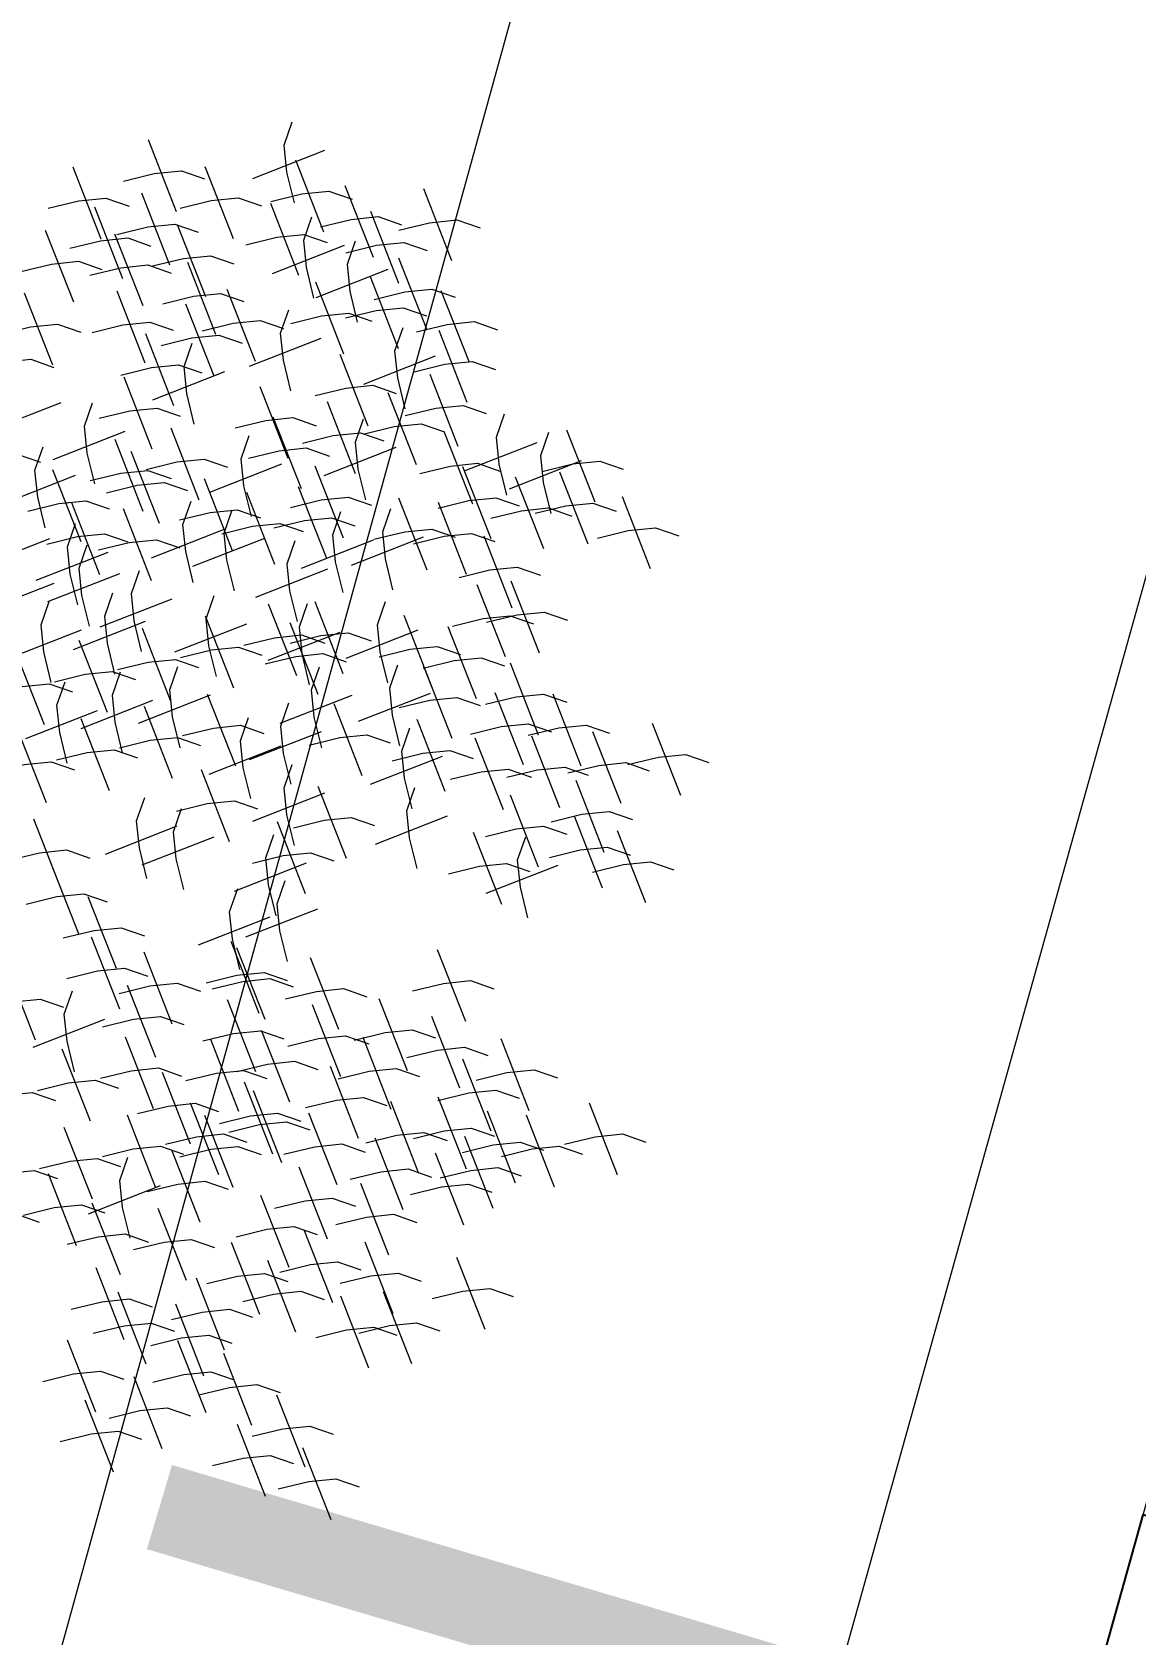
# Model space of a CAD drawing. Header units: millimetres. Extents: x 474016 to 477875, y 2288607 to 2292200.
# Drawn here: x 474412.05 to 474418.69, y 2289325.62 to 2289335.26 of the extents above; entities that cross this region are included whole.
import ezdxf
from ezdxf.enums import TextEntityAlignment as Align

# ---------------------------------------------------------------- set-up
doc = ezdxf.new("R2010")
doc.units = ezdxf.units.MM
doc.header["$LTSCALE"] = 50
for name, color, linetype, lineweight in [('BANQUETA', 251, 'Continuous', 5), ('EXT', 3, 'Continuous', 5), ('JARDINES', 98, 'Continuous', 13), ('vialidad', 5, 'Continuous', 13)]:
    doc.layers.add(name, color=color, linetype=linetype, lineweight=lineweight)
doc.layers.add('CVL_LOTIF', color=1, linetype='Continuous')
doc.styles.get("Standard").update_dxf_attribs({"font": 'arial.ttf'})

# ---------------------------------------------------------------- blocks, each defined once
blk = doc.blocks.new('Plarbol-031')
for points in [[(0.1874, 2.608325), (0.40975, 2.455225)], [(0.197575, 2.439975), (0.2719, 2.521925), (0.34495, 2.5829), (0.428175, 2.60515)], [(-0.326475, 2.304025), (-0.173425, 2.526375)], [(-0.158175, 2.3142), (-0.240125, 2.388525), (-0.301075, 2.461575), (-0.3233, 2.5448)], [(-0.239475, 2.44125), (-0.01715, 2.28815)], [(-0.229325, 2.2729), (-0.155, 2.35485), (-0.08195, 2.415825), (0.001275, 2.438075)], [(-0.046375, 2.464125), (0.175975, 2.311025)], [(-0.0362, 2.295775), (0.038125, 2.377725), (0.111175, 2.4387), (0.1944, 2.46095)], [(0.07815, 2.43935), (0.300475, 2.28625)], [(0.0883, 2.271), (0.162625, 2.35295), (0.235675, 2.413925), (0.3189, 2.436175)], [(0.250925, 2.3593), (0.473275, 2.2062)], [(0.2611, 2.19095), (0.335425, 2.2729), (0.408475, 2.3339), (0.4917, 2.356125)], [(0.0845, 2.07725), (0.00255, 2.151575), (-0.058425, 2.224625), (-0.080675, 2.30785)], [(0.089575, 2.082975), (0.242675, 2.3053)], [(0.257925, 2.093125), (0.175975, 2.16745), (0.115, 2.2405), (0.09275, 2.323725)], [(0.43705, 2.347875), (0.6594, 2.194775)], [(0.447225, 2.179525), (0.52155, 2.261475), (0.5946, 2.32245), (0.677825, 2.3447)], [(-0.488475, 2.244325), (-0.266125, 2.091225)], [(-0.4783, 2.075975), (-0.403975, 2.157925), (-0.330925, 2.2189), (-0.247725, 2.24115)], [(-0.226775, 2.26655), (-0.00445, 2.11345)], [(-0.2166, 2.0982), (-0.142275, 2.18015), (-0.069225, 2.24115), (0.013975, 2.263375)], [(-0.08385, 2.067075), (0.06925, 2.289425)], [(0.20455, 2.2494), (0.4269, 2.0963)], [(0.214725, 2.08105), (0.28905, 2.163), (0.3621, 2.224), (0.445325, 2.246225)], [(-0.705725, 2.211275), (-0.4834, 2.0582)], [(-0.695575, 2.04295), (-0.62125, 2.1249), (-0.548175, 2.185875), (-0.464975, 2.2081)], [(0.50885, 2.228425), (0.731175, 2.07535)], [(0.519, 2.0601), (0.593325, 2.14205), (0.666375, 2.203025), (0.7496, 2.22525)], [(1.074225, 2.189675), (1.29655, 2.0366)], [(1.084375, 2.02135), (1.1587, 2.1033), (1.23175, 2.164275), (1.314975, 2.1865)], [(0.39705, 1.925425), (0.550125, 2.14775)], [(0.565375, 1.935575), (0.483425, 2.0099), (0.42245, 2.082975), (0.400225, 2.166175)], [(1.024025, 1.907625), (1.177125, 2.129975)], [(1.192375, 1.9178), (1.110425, 1.992125), (1.04945, 2.065175), (1.0272, 2.1484)], [(0.057175, 2.1268), (0.279525, 1.9737)], [(0.06735, 1.95845), (0.141675, 2.0404), (0.214725, 2.101375), (0.29795, 2.123625)], [(0.56855, 2.0836), (0.7909, 1.9305)], [(0.578725, 1.91525), (0.65305, 1.9972), (0.7261, 2.0582), (0.809325, 2.080425)], [(0.860125, 1.873975), (1.013225, 2.0963)], [(1.028475, 1.884125), (0.946525, 1.95845), (0.88555, 2.0315), (0.863325, 2.114725)], [(1.36515, 2.105825), (1.5875, 1.95275)], [(1.375325, 1.9375), (1.44965, 2.01945), (1.5227, 2.080425), (1.605925, 2.10265)], [(-0.6206, 2.044225), (-0.398275, 1.891125)], [(-0.61045, 1.875875), (-0.536125, 1.957825), (-0.463075, 2.0188), (-0.37985, 2.04105)], [(-0.45545, 2.022625), (-0.233125, 1.869525)], [(-0.445275, 1.854275), (-0.37095, 1.936225), (-0.2979, 1.9972), (-0.2147, 2.01945)], [(1.135825, 2.055025), (1.358175, 1.901925)], [(1.146, 1.886675), (1.220325, 1.968625), (1.293375, 2.0296), (1.3766, 2.051825)], [(-0.8709, 1.985125), (-0.64855, 1.83205)], [(-0.860725, 1.8168), (-0.7864, 1.89875), (-0.71335, 1.959725), (-0.630125, 1.98195)], [(0.031125, 1.753275), (0.184225, 1.9756)], [(0.199475, 1.763425), (0.117525, 1.83775), (0.05655, 1.9108), (0.0343, 1.994025)], [(0.268725, 1.96545), (0.49105, 1.81235)], [(0.278875, 1.7971), (0.3532, 1.87905), (0.42625, 1.940025), (0.509475, 1.962275)], [(-0.729875, 1.912075), (-0.507525, 1.758975)], [(-0.7197, 1.74375), (-0.645375, 1.8257), (-0.572325, 1.886675), (-0.4891, 1.9089)], [(-0.3519, 1.93305), (-0.129575, 1.77995)], [(-0.341725, 1.7647), (-0.2674, 1.84665), (-0.194375, 1.907625), (-0.11115, 1.929875)], [(-0.18485, 1.9324), (0.0375, 1.779325)], [(-0.174675, 1.764075), (-0.10035, 1.846025), (-0.0273, 1.907), (0.0559, 1.929225)], [(0.483425, 1.9483), (0.705775, 1.7952)], [(0.4936, 1.77995), (0.567925, 1.8619), (0.640975, 1.922875), (0.7242, 1.945125)], [(0.7242, 1.944475), (0.946525, 1.791375)], [(0.73435, 1.77615), (0.808675, 1.858075), (0.881725, 1.919075), (0.96495, 1.9413)], [(1.01705, 1.954), (1.239375, 1.800925)], [(1.0272, 1.785675), (1.101525, 1.867625), (1.174575, 1.9286), (1.2578, 1.950825)], [(-0.6187, 1.873325), (-0.39635, 1.720225)], [(-0.608525, 1.705), (-0.5342, 1.78695), (-0.46115, 1.847925), (-0.37795, 1.87015)], [(0.8449, 1.880325), (1.067225, 1.727225)], [(0.85505, 1.711975), (0.929375, 1.793925), (1.002425, 1.8549), (1.08565, 1.87715)], [(-0.275675, 1.809175), (-0.05335, 1.656075)], [(-0.2655, 1.640825), (-0.1912, 1.722775), (-0.11815, 1.78375), (-0.034925, 1.806)], [(0.32525, 1.80345), (0.5476, 1.65035)], [(0.335425, 1.635125), (0.40975, 1.71705), (0.4828, 1.77805), (0.566025, 1.800275)], [(0.4612, 1.58365), (0.6143, 1.806)], [(0.62955, 1.593825), (0.5476, 1.66815), (0.4866, 1.7412), (0.464375, 1.824425)], [(-0.826425, 1.7482), (-0.6041, 1.5951)], [(-0.81625, 1.57985), (-0.74195, 1.6618), (-0.668875, 1.722775), (-0.585675, 1.745)], [(-0.50055, 1.711975), (-0.2782, 1.558875)], [(-0.490375, 1.543625), (-0.41605, 1.625575), (-0.343, 1.686575), (-0.259775, 1.7088)], [(-0.18295, 1.4674), (-0.02985, 1.68975)], [(-0.0146, 1.477575), (-0.09655, 1.5519), (-0.157525, 1.62495), (-0.179775, 1.708175)], [(0.100375, 1.71515), (0.322725, 1.56205)], [(0.11055, 1.546825), (0.184875, 1.62875), (0.257925, 1.68975), (0.34115, 1.711975)], [(0.843625, 1.729125), (1.06595, 1.576025)], [(0.853775, 1.5608), (0.9281, 1.642725), (1.001175, 1.703725), (1.084375, 1.72595)], [(1.041825, 1.720875), (1.26415, 1.567775)], [(1.051975, 1.552525), (1.1263, 1.634475), (1.19935, 1.69545), (1.282575, 1.7177)], [(-0.3341, 1.64465), (-0.1118, 1.49155)], [(-0.32395, 1.4763), (-0.249625, 1.55825), (-0.1766, 1.619225), (-0.093375, 1.641475)], [(0.1982, 1.653525), (0.42055, 1.50045)], [(0.208375, 1.4852), (0.2827, 1.56715), (0.35575, 1.628125), (0.438975, 1.65035)], [(0.720375, 1.664325), (0.942725, 1.51125)], [(0.73055, 1.496), (0.804875, 1.57795), (0.877925, 1.638925), (0.96115, 1.66115)], [(1.20825, 1.644), (1.4306, 1.4909)], [(1.218425, 1.475675), (1.29275, 1.557625), (1.3658, 1.6186), (1.449025, 1.640825)], [(0.4161, 1.593175), (0.638425, 1.4401)], [(0.42625, 1.42485), (0.500575, 1.5068), (0.57365, 1.567775), (0.65685, 1.59)], [(0.715925, 1.3772), (0.869025, 1.59955)], [(0.884275, 1.387375), (0.802325, 1.4617), (0.74135, 1.53475), (0.7191, 1.61795)], [(-0.764175, 1.525225), (-0.541825, 1.372125)], [(-0.754, 1.356875), (-0.679675, 1.438825), (-0.606625, 1.4998), (-0.5234, 1.52205)], [(0.163275, 1.311775), (0.316375, 1.5341)], [(0.3316, 1.321925), (0.24965, 1.39625), (0.188675, 1.469325), (0.16645, 1.552525)], [(1.117425, 1.5665), (1.33975, 1.4134)], [(1.127575, 1.398175), (1.2019, 1.4801), (1.27495, 1.5411), (1.358175, 1.563325)], [(-0.311875, 1.476925), (-0.08955, 1.32385)], [(-0.3017, 1.3086), (-0.2274, 1.39055), (-0.15435, 1.451525), (-0.07115, 1.47375)], [(0.40785, 1.501075), (0.630175, 1.347975)], [(0.418, 1.332725), (0.492325, 1.414675), (0.565375, 1.475675), (0.6486, 1.4979)], [(0.57745, 1.271125), (0.73055, 1.49345)], [(0.7458, 1.281275), (0.66385, 1.3556), (0.60285, 1.42865), (0.580625, 1.511875)], [(1.896225, 1.5087), (2.118575, 1.3556)], [(1.9064, 1.34035), (1.980725, 1.4223), (2.053775, 1.4833), (2.137, 1.505525)], [(-0.075575, 1.421025), (0.14675, 1.26795)], [(-0.065425, 1.2527), (0.0089, 1.33465), (0.08195, 1.395625), (0.165175, 1.41785)], [(1.366425, 1.40515), (1.588775, 1.25205)], [(1.3766, 1.2368), (1.450925, 1.31875), (1.523975, 1.37975), (1.6072, 1.401975)], [(-0.7629, 1.2025), (-0.688575, 1.28445), (-0.615525, 1.34545), (-0.5323, 1.367675)], [(0.26935, 1.382925), (0.4917, 1.229825)], [(0.279525, 1.214575), (0.35385, 1.296525), (0.4269, 1.3575), (0.510125, 1.37975)], [(1.1155, 1.388), (1.33785, 1.2349)], [(1.125675, 1.21965), (1.2, 1.3016), (1.27305, 1.3626), (1.356275, 1.384825)], [(1.55065, 1.3988), (1.773, 1.2457)], [(1.560825, 1.23045), (1.63515, 1.3124), (1.7082, 1.3734), (1.791425, 1.395625)], [(1.739325, 1.367675), (1.96165, 1.214575)], [(1.749475, 1.199325), (1.8238, 1.281275), (1.896875, 1.342275), (1.980075, 1.3645)], [(-0.354425, 1.0996), (-0.201375, 1.321925)], [(-0.186125, 1.10975), (-0.26805, 1.184075), (-0.329025, 1.25715), (-0.35125, 1.34035)], [(0.119425, 1.339725), (0.341775, 1.186625)], [(0.1296, 1.171375), (0.203925, 1.253325), (0.276975, 1.3143), (0.3602, 1.33655)], [(0.427525, 1.07355), (0.345575, 1.147875), (0.2846, 1.220925), (0.262375, 1.30415)], [(0.50185, 1.0977), (0.65495, 1.320025)], [(0.6702, 1.10785), (0.58825, 1.182175), (0.527275, 1.255225), (0.505025, 1.33845)], [(0.883, 1.0977), (1.0361, 1.320025)], [(1.05135, 1.10785), (0.9694, 1.182175), (0.908425, 1.255225), (0.886175, 1.33845)], [(0.9656, 1.33465), (1.187925, 1.18155)], [(0.97575, 1.1663), (1.050075, 1.24825), (1.123125, 1.309225), (1.20635, 1.331475)], [(1.38105, 1.2889), (1.603375, 1.1358)], [(-0.596475, 1.057675), (-0.443375, 1.28)], [(-0.215975, 1.27875), (0.00635, 1.12565)], [(-0.2058, 1.1104), (-0.1315, 1.19235), (-0.058425, 1.253325), (0.024775, 1.27555)], [(-0.145475, 1.27555), (0.076875, 1.122475)], [(-0.1353, 1.107225), (-0.060975, 1.189175), (0.012075, 1.25015), (0.0953, 1.272375)], [(0.2916, 1.01765), (0.20965, 1.091975), (0.14865, 1.165025), (0.126425, 1.24825)], [(0.2592, 1.0634), (0.412275, 1.285725)], [(1.3912, 1.12055), (1.465525, 1.2025), (1.538575, 1.2635), (1.6218, 1.285725)], [(1.570975, 1.23555), (1.793325, 1.08245)], [(0.12325, 1.007475), (0.27635, 1.229825)], [(0.829, 0.94905), (0.747075, 1.023375), (0.686075, 1.096425), (0.66385, 1.17965)], [(0.681, 1.199975), (0.903325, 1.046875)], [(0.69115, 1.031625), (0.765475, 1.113575), (0.83855, 1.17455), (0.92175, 1.1968)], [(1.21015, 0.94905), (1.128225, 1.023375), (1.067225, 1.096425), (1.045, 1.17965)], [(1.1225, 1.226), (1.344825, 1.072925)], [(1.13265, 1.057675), (1.206975, 1.139625), (1.28005, 1.2006), (1.36325, 1.222825)], [(1.58115, 1.0672), (1.655475, 1.14915), (1.728525, 1.210125), (1.81175, 1.232375)], [(1.786325, 1.193625), (2.008675, 1.040525)], [(1.7965, 1.025275), (1.870825, 1.107225), (1.943875, 1.1682), (2.0271, 1.19045)], [(0.660675, 0.938875), (0.813775, 1.161225)], [(1.041825, 0.938875), (1.194925, 1.161225)], [(2.00485, 1.128825), (2.2272, 0.975725)], [(2.015025, 0.960475), (2.08935, 1.042425), (2.1624, 1.1034), (2.245625, 1.12565)], [(-0.6168, 0.9014), (-0.542475, 0.98335), (-0.469425, 1.044325), (-0.3862, 1.066575)], [(-0.4116, 0.87535), (-0.258525, 1.0977)], [(-0.2433, 0.885525), (-0.325225, 0.95985), (-0.3862, 1.0329), (-0.408425, 1.116125)], [(-0.33665, 1.0691), (-0.114325, 0.916)], [(-0.326475, 0.900775), (-0.25215, 0.9827), (-0.179125, 1.0437), (-0.095925, 1.065925)], [(-0.0559, 1.094525), (0.16645, 0.941425)], [(-0.045725, 0.926175), (0.0286, 1.008125), (0.10165, 1.0691), (0.184875, 1.09135)], [(0.550775, 1.102775), (0.7731, 0.949675)], [(0.560925, 0.934425), (0.63525, 1.016375), (0.708325, 1.077375), (0.791525, 1.0996)], [(0.649225, 1.0907), (0.871575, 0.9376)], [(0.6594, 0.922375), (0.733725, 1.0043), (0.806775, 1.0653), (0.89, 1.087525)], [(1.411525, 1.1193), (1.633875, 0.9662)], [(1.4217, 0.95095), (1.496025, 1.0329), (1.569075, 1.093875), (1.6523, 1.116125)], [(1.851125, 1.0869), (2.073475, 0.9338)], [(1.8613, 0.91855), (1.935625, 1.0005), (2.008675, 1.061475), (2.091875, 1.083725)], [(-0.21725, 1.010025), (0.0051, 0.856925)], [(0.54315, 0.790225), (0.4612, 0.86455), (0.400225, 0.9376), (0.377975, 1.020825)], [(0.987825, 0.790225), (0.905875, 0.86455), (0.8449, 0.9376), (0.82265, 1.020825)], [(1.368975, 0.790225), (1.287025, 0.86455), (1.22605, 0.9376), (1.2038, 1.020825)], [(1.20635, 1.05895), (1.428675, 0.90585)], [(1.216525, 0.8906), (1.290825, 0.97255), (1.3639, 1.033525), (1.4471, 1.055775)], [(1.624975, 1.022725), (1.847325, 0.869625)], [(1.63515, 0.8544), (1.709475, 0.93635), (1.782525, 0.997325), (1.86575, 1.01955)], [(-0.207075, 0.841675), (-0.13275, 0.923625), (-0.0597, 0.984625), (0.023525, 1.00685)], [(0.001275, 0.7267), (-0.080675, 0.801025), (-0.14165, 0.874075), (-0.163875, 0.9573)], [(0.3748, 0.780075), (0.5279, 1.0024)], [(0.819475, 0.780075), (0.972575, 1.0024)], [(1.200625, 0.780075), (1.353725, 1.0024)], [(-0.16705, 0.71655), (-0.013975, 0.938875)], [(-0.091475, 0.6778), (0.061625, 0.900125)], [(0.076875, 0.68795), (-0.005075, 0.762275), (-0.06605, 0.835325), (-0.0883, 0.91855)], [(0.109275, 0.706375), (0.262375, 0.928725)], [(0.277625, 0.71655), (0.195675, 0.790875), (0.134675, 0.863925), (0.11245, 0.94715)], [(0.39195, 0.94395), (0.6143, 0.790875)], [(0.402125, 0.775625), (0.47645, 0.857575), (0.5495, 0.91855), (0.632725, 0.940775)], [(0.935725, 0.941425), (1.158075, 0.788325)], [(0.9459, 0.773075), (1.020225, 0.855025), (1.093275, 0.916), (1.1765, 0.93825)], [(1.74885, 0.691125), (1.90195, 0.913475)], [(1.9172, 0.7013), (1.83525, 0.775625), (1.77425, 0.848675), (1.752025, 0.9319)], [(-0.36205, 0.642225), (-0.209, 0.86455)], [(0.970025, 0.625075), (0.8881, 0.6994), (0.8271, 0.77245), (0.804875, 0.85565)], [(1.500475, 0.626975), (1.418525, 0.7013), (1.35755, 0.77435), (1.3353, 0.857575)], [(1.5913, 0.842325), (1.81365, 0.689225)], [(0.07625, 0.58885), (0.229325, 0.8112)], [(0.244575, 0.599025), (0.162625, 0.67335), (0.10165, 0.7464), (0.079425, 0.829625)], [(0.23315, 0.78515), (0.455475, 0.63205)], [(0.8017, 0.6149), (0.9548, 0.83725)], [(1.332125, 0.6168), (1.485225, 0.83915)], [(1.601475, 0.673975), (1.6758, 0.755925), (1.74885, 0.8169), (1.832075, 0.83915)], [(-0.262325, 0.520875), (-0.10925, 0.743225)], [(0.2433, 0.6168), (0.317625, 0.69875), (0.3907, 0.75975), (0.4739, 0.781975)], [(0.57745, 0.51325), (0.4955, 0.587575), (0.434525, 0.66065), (0.412275, 0.74385)], [(0.881725, 0.504375), (0.7998, 0.5787), (0.7388, 0.65175), (0.716575, 0.734975)], [(0.076875, 0.449725), (-0.005075, 0.52405), (-0.06605, 0.597125), (-0.0883, 0.680325)], [(0.4091, 0.5031), (0.5622, 0.725425)], [(0.550775, 0.721625), (0.7731, 0.568525)], [(0.560925, 0.553275), (0.63525, 0.635225), (0.708325, 0.696225), (0.791525, 0.71845)], [(0.7134, 0.4942), (0.8665, 0.71655)], [(1.10025, 0.45355), (1.018325, 0.527875), (0.957325, 0.600925), (0.9351, 0.68415)], [(-0.091475, 0.439575), (0.061625, 0.6619)], [(0.074325, 0.626325), (0.296675, 0.47325)], [(0.0845, 0.458), (0.158825, 0.53995), (0.231875, 0.600925), (0.3151, 0.62315)], [(0.931925, 0.443375), (1.085025, 0.665725)], [(1.051975, 0.67145), (1.274325, 0.51835)], [(1.06215, 0.5031), (1.136475, 0.58505), (1.209525, 0.646025), (1.29275, 0.668275)], [(0.25285, 0.375425), (0.405925, 0.59775)], [(0.421175, 0.385575), (0.339225, 0.4599), (0.27825, 0.53295), (0.256025, 0.616175)], [(0.39195, 0.5628), (0.6143, 0.409725)], [(0.402125, 0.394475), (0.47645, 0.476425), (0.5495, 0.5374), (0.632725, 0.559625)], [(-0.084475, 0.467525), (0.13785, 0.314425)], [(-0.074325, 0.299175), (0, 0.381125), (0.073075, 0.442125), (0.156275, 0.46435)], [(0.11245, 0.237575), (0.26555, 0.4599)], [(0.2808, 0.247725), (0.19885, 0.32205), (0.13785, 0.3951), (0.115625, 0.478325)], [(0.681, 0.491025), (0.903325, 0.337925)], [(0.69115, 0.322675), (0.765475, 0.404625), (0.83855, 0.465625), (0.92175, 0.48785)], [(1.003075, 0.489125), (1.2254, 0.336025)], [(1.013225, 0.320775), (1.08755, 0.402725), (1.1606, 0.4637), (1.243825, 0.48595)], [(0.23315, 0.404), (0.455475, 0.2509)], [(0.2433, 0.23565), (0.317625, 0.3176), (0.3907, 0.3786), (0.4739, 0.400825)], [(1.015775, 0.204525), (1.168875, 0.426875)], [(1.184125, 0.2147), (1.102175, 0.289025), (1.041175, 0.362075), (1.01895, 0.4453)], [(1.71645, 0.432575), (1.9388, 0.2795)], [(1.726625, 0.26425), (1.80095, 0.3462), (1.874, 0.407175), (1.957225, 0.4294)], [(0.86585, 0.109875), (0.7839, 0.1842), (0.722925, 0.25725), (0.7007, 0.340475)], [(0.5692, 0.05905), (0.7223, 0.2814)], [(0.737525, 0.069225), (0.655575, 0.14355), (0.5946, 0.2166), (0.572375, 0.299825)], [(0.697525, 0.099725), (0.8506, 0.32205)], [(1.138375, 0.094), (1.291475, 0.316325)], [(1.306725, 0.10415), (1.224775, 0.178475), (1.163775, 0.25155), (1.14155, 0.33475)], [(2.075375, 0.29855), (2.2977, 0.14545)], [(2.085525, 0.1302), (2.15985, 0.21215), (2.232925, 0.273125), (2.316125, 0.295375)], [(2.456525, 0.28585), (2.67885, 0.13275)], [(2.466675, 0.1175), (2.541, 0.19945), (2.614075, 0.260425), (2.697275, 0.282675)], [(0.074325, 0.245175), (0.296675, 0.0921)], [(0.0845, 0.07685), (0.158825, 0.1588), (0.231875, 0.219775), (0.3151, 0.242)], [(1.830175, 0.228025), (2.0525, 0.07495)], [(1.840325, 0.0597), (1.91465, 0.14165), (1.9877, 0.202625), (2.070925, 0.22485)], [(1.0164, -0.022225), (1.1695, 0.200075)], [(1.18475, -0.012075), (1.1028, 0.062225), (1.041825, 0.1353), (1.019575, 0.2185)], [(1.644025, 0.17595), (1.866375, 0.022875)], [(1.6542, 0.007625), (1.728525, 0.08955), (1.801575, 0.150525), (1.8848, 0.172775)], [(1.364525, 0.1607), (1.586875, 0.007625)], [(1.3747, -0.007625), (1.449025, 0.0743), (1.522075, 0.1353), (1.605275, 0.157525)], [(2.004225, 0.16515), (2.22655, 0.012075)], [(2.014375, -0.003175), (2.0887, 0.07875), (2.161775, 0.139725), (2.244975, 0.161975)], [(2.2977, 0.127025), (2.52005, -0.02605)], [(2.307875, -0.041275), (2.3822, 0.04065), (2.45525, 0.101625), (2.538475, 0.12385)], [(2.177, 0.062225), (2.39935, -0.090825)], [(2.187175, -0.106075), (2.2615, -0.024125), (2.33455, 0.03685), (2.417775, 0.05905)], [(0.2916, 0.020325), (0.513925, -0.13275)], [(0.30175, -0.148), (0.376075, -0.06605), (0.449125, -0.005075), (0.53235, 0.01715)], [(1.1028, 0.0521), (1.32515, -0.101)], [(1.112975, -0.11625), (1.1873, -0.0343), (1.26035, 0.026675), (1.343575, 0.048925)], [(1.132025, 0.04575), (1.35435, -0.10735)], [(1.1422, -0.1226), (1.216525, -0.04065), (1.289575, 0.020325), (1.372775, 0.042575)], [(1.463, 0.02795), (1.685325, -0.12515)], [(1.47315, -0.140375), (1.547475, -0.05845), (1.620525, 0.00255), (1.70375, 0.024775)], [(1.67325, 0.0324), (1.8956, -0.1207)], [(1.683425, -0.13595), (1.75775, -0.054), (1.8308, 0.007), (1.914025, 0.029225)], [(2.0074, 0.007), (2.229725, -0.1461)], [(2.017575, -0.16135), (2.091875, -0.0794), (2.16495, -0.018425), (2.24815, 0.003825)], [(2.161775, -0.05525), (2.3841, -0.20835)], [(0.427525, -0.07305), (0.649875, -0.22615)], [(0.4377, -0.2414), (0.512025, -0.15945), (0.585075, -0.09845), (0.6683, -0.076225)], [(0.6016, -0.097825), (0.823925, -0.250925)], [(0.61175, -0.266175), (0.686075, -0.184225), (0.759125, -0.123225), (0.84235, -0.101)], [(1.87845, -0.09845), (2.100775, -0.25155)], [(1.8886, -0.2668), (1.962925, -0.18485), (2.035975, -0.123875), (2.1192, -0.101625)], [(2.171925, -0.2236), (2.24625, -0.14165), (2.3193, -0.080675), (2.402525, -0.05845)], [(0.8722, -0.149275), (1.09455, -0.302375)], [(0.882375, -0.317625), (0.9567, -0.235675), (1.02975, -0.1747), (1.112975, -0.15245)], [(1.206975, -0.123225), (1.429325, -0.276325)], [(1.21715, -0.291575), (1.291475, -0.209625), (1.364525, -0.14865), (1.44775, -0.1264)], [(1.36515, -0.145475), (1.5875, -0.298575)], [(1.375325, -0.3138), (1.44965, -0.23185), (1.5227, -0.170875), (1.605925, -0.14865)], [(1.63515, -0.114975), (1.857475, -0.268075)], [(1.6453, -0.283325), (1.719625, -0.201375), (1.792675, -0.140375), (1.8759, -0.11815)], [(2.10905, -0.160725), (2.331375, -0.3138)], [(2.1192, -0.32905), (2.193525, -0.2471), (2.266575, -0.186125), (2.3498, -0.1639)], [(0.690525, -0.20835), (0.912875, -0.36145)], [(0.7007, -0.3767), (0.775025, -0.29475), (0.848075, -0.233775), (0.931275, -0.211525)], [(0.88935, -0.278225), (1.1117, -0.431325)], [(1.235575, -0.27125), (1.4579, -0.42435)], [(1.245725, -0.4396), (1.32005, -0.35765), (1.3931, -0.29665), (1.476325, -0.274425)], [(1.9045, -0.23505), (2.126825, -0.388125)], [(1.91465, -0.403375), (1.988975, -0.321425), (2.062025, -0.26045), (2.14525, -0.238225)], [(0.899525, -0.446575), (0.97385, -0.364625), (1.0469, -0.30365), (1.130125, -0.2814)], [(1.41725, -0.32905), (1.6396, -0.48215)], [(1.427425, -0.4974), (1.50175, -0.41545), (1.5748, -0.354475), (1.658, -0.332225)], [(1.46045, -0.33605), (1.682775, -0.48915)], [(1.663725, -0.2922), (1.886075, -0.4453)], [(1.6739, -0.46055), (1.748225, -0.3786), (1.821275, -0.317625), (1.9045, -0.295375)], [(1.470625, -0.504375), (1.544925, -0.422425), (1.618, -0.36145), (1.7012, -0.339225)], [(0.738175, -0.642225), (0.891275, -0.4199)], [(0.9065, -0.632075), (0.824575, -0.55775), (0.763575, -0.4847), (0.74135, -0.401475)], [(0.984, -0.431325), (1.20635, -0.584425)], [(0.994175, -0.599675), (1.0685, -0.517725), (1.14155, -0.45675), (1.224775, -0.4345)], [(1.9515, -0.394475), (2.173825, -0.547575)], [(1.96165, -0.562825), (2.035975, -0.480875), (2.10905, -0.4199), (2.19225, -0.39765)], [(2.3752, -0.420525), (2.59755, -0.573625)], [(2.385375, -0.588875), (2.4597, -0.506925), (2.53275, -0.44595), (2.615975, -0.4237)], [(0.507575, -0.4631), (0.7299, -0.6162)], [(0.51775, -0.631425), (0.59205, -0.549475), (0.665125, -0.4885), (0.748325, -0.466275)], [(1.159975, -0.461175), (1.382325, -0.614275)], [(1.17015, -0.629525), (1.244475, -0.547575), (1.317525, -0.4866), (1.400725, -0.464375)], [(1.301625, -0.49485), (1.523975, -0.64795)], [(1.3118, -0.6632), (1.386125, -0.58125), (1.459175, -0.520275), (1.5424, -0.498025)], [(1.3677, -0.503125), (1.59005, -0.6562)], [(1.741875, -0.46755), (1.9642, -0.620625)], [(1.752025, -0.635875), (1.82635, -0.553925), (1.8994, -0.49295), (1.982625, -0.470725)], [(1.377875, -0.67145), (1.4522, -0.5895), (1.52525, -0.528525), (1.60845, -0.5063)], [(2.079175, -0.55585), (2.301525, -0.708925)], [(2.08935, -0.724175), (2.163675, -0.642225), (2.236725, -0.58125), (2.31995, -0.559025)], [(0.8252, -0.59015), (1.047525, -0.74325)], [(0.835375, -0.758475), (0.909675, -0.676525), (0.98275, -0.61555), (1.06595, -0.593325)], [(1.142825, -0.653675), (1.36515, -0.806775)], [(1.153, -0.822), (1.2273, -0.74005), (1.300375, -0.679075), (1.383575, -0.65685)], [(1.340375, -0.668275), (1.562725, -0.821375)], [(1.35055, -0.836625), (1.424875, -0.754675), (1.497925, -0.6937), (1.58115, -0.67145)], [(1.6866, -0.625075), (1.908925, -0.778175)], [(1.69675, -0.793425), (1.771075, -0.711475), (1.84415, -0.6505), (1.92735, -0.62825)], [(1.88225, -0.6416), (2.1046, -0.7947)], [(1.892425, -0.80995), (1.96675, -0.728), (2.0398, -0.667), (2.123025, -0.644775)], [(2.230375, -0.663825), (2.4527, -0.816925)], [(2.240525, -0.832175), (2.31485, -0.750225), (2.387925, -0.68925), (2.471125, -0.667)], [(0.67655, -0.9173), (0.750875, -0.83535), (0.823925, -0.774375), (0.90715, -0.752125)], [(1.3931, -1.00495), (1.311175, -0.930625), (1.250175, -0.857575), (1.22795, -0.774375)], [(2.11475, -0.7604), (2.3371, -0.913475)], [(2.124925, -0.928725), (2.19925, -0.846775), (2.2723, -0.7858), (2.355525, -0.763575)], [(0.984, -0.812475), (1.20635, -0.965575)], [(0.994175, -0.980825), (1.0685, -0.898875), (1.14155, -0.8379), (1.224775, -0.81565)], [(1.224775, -1.015125), (1.377875, -0.792775)], [(1.693575, -0.8182), (1.915925, -0.9713)], [(1.70375, -0.98655), (1.778075, -0.9046), (1.851125, -0.8436), (1.93435, -0.821375)], [(1.83335, -0.79915), (2.055675, -0.952225)], [(1.8435, -0.967475), (1.917825, -0.885525), (1.990875, -0.82455), (2.0741, -0.802325)], [(1.4147, -0.8633), (1.63705, -1.0164)], [(1.424875, -1.03165), (1.4992, -0.9497), (1.57225, -0.8887), (1.655475, -0.866475)], [(0.835375, -1.139625), (0.909675, -1.057675), (0.98275, -0.9967), (1.06595, -0.974475)], [(1.029125, -0.978275), (1.25145, -1.131375)], [(1.039275, -1.146625), (1.1136, -1.064675), (1.18665, -1.0037), (1.269875, -0.98145)], [(1.2127, -0.977), (1.43505, -1.1301)], [(1.222875, -1.14535), (1.2972, -1.0634), (1.37025, -1.002425), (1.45345, -0.980175)], [(1.661825, -0.990975), (1.88415, -1.144075)], [(1.671975, -1.159325), (1.7463, -1.077375), (1.819375, -1.0164), (1.902575, -0.99415)], [(1.652925, -1.1066), (1.875275, -1.2597)], [(1.6631, -1.27495), (1.737425, -1.193), (1.810475, -1.132), (1.8937, -1.109775)], [(0.86775, -1.300975), (0.942075, -1.21905), (1.01515, -1.15805), (1.09835, -1.135825)], [(1.351175, -1.157425), (1.573525, -1.310525)], [(1.36135, -1.32575), (1.435675, -1.243825), (1.508725, -1.182825), (1.59195, -1.1606)], [(1.8886, -1.155525), (2.11095, -1.3086)], [(1.898775, -1.32385), (1.9731, -1.2419), (2.04615, -1.180925), (2.129375, -1.1587)], [(2.12365, -1.1714), (2.345975, -1.3245)], [(2.133825, -1.339725), (2.20815, -1.2578), (2.2812, -1.1968), (2.3644, -1.174575)], [(1.46235, -1.1841), (1.6847, -1.3372)], [(1.472525, -1.35245), (1.54685, -1.2705), (1.6199, -1.2095), (1.703125, -1.187275)], [(1.730425, -1.20825), (1.952775, -1.361325)], [(1.7406, -1.376575), (1.814925, -1.294625), (1.887975, -1.23365), (1.9712, -1.211425)], [(2.30215, -1.273025), (2.5245, -1.426125)], [(2.312325, -1.441375), (2.38665, -1.359425), (2.4597, -1.29845), (2.542925, -1.2762)], [(2.066475, -1.334025), (2.288825, -1.487125)], [(2.07665, -1.50235), (2.150975, -1.420425), (2.224025, -1.359425), (2.307225, -1.3372)], [(1.674525, -1.398175), (1.896875, -1.551275)], [(1.410275, -1.422325), (1.6326, -1.575425)], [(1.420425, -1.59065), (1.49475, -1.508725), (1.5678, -1.447725), (1.651025, -1.4255)], [(1.6847, -1.566525), (1.759025, -1.484575), (1.832075, -1.4236), (1.9153, -1.40135)], [(1.5786, -1.56145), (1.80095, -1.714525)], [(1.588775, -1.729775), (1.6631, -1.647825), (1.73615, -1.58685), (1.819375, -1.564625)]]:
    blk.add_lwpolyline(points)

msp = doc.modelspace()

# ---------------------------------------------------------------- linework, layer by layer
at = {"layer": 'BANQUETA'}
msp.add_lwpolyline([(474463.8904, 2289493.555, -0.540591), (474467.0805, 2289494.5669), (474508.5178, 2289460.7822, -0.298203), (474509.1802, 2289458.6939), (474444.7861, 2289228.2147, -0.414214), (474442.3217, 2289226.8266), (474395.1291, 2289240.0119, -0.414214), (474393.741, 2289242.4763), (474463.8904, 2289493.555)], format="xyb", dxfattribs=at)
msp.add_lwpolyline([(474428.8216, 2289362.4621), (474395.1857, 2289242.0727)], dxfattribs=at)
at = {"layer": 'CVL_LOTIF'}
msp.add_lwpolyline([(474442.8087, 2289319.6181), (474418.7308, 2289326.3453), (474415.3672, 2289314.3064), (474439.4451, 2289307.5792)], close=True, dxfattribs=at)
at = {"layer": 'JARDINES'}
msp.add_lwpolyline([(474421.917, 2289360.6579), (474409.2733, 2289314.8347, -1), (474404.4535, 2289316.1646), (474417.0972, 2289361.9879)], format="xyb", dxfattribs=at)

# ---------------------------------------------------------------- block references
at = {"layer": 'EXT', "xscale": 1.71989999994179, "yscale": 1.71989999994179, "zscale": 1.71989999994179, "rotation": 325.9356466897348}
msp.add_blockref('Plarbol-031', (474411.6274, 2289330.7816), dxfattribs=at)

# ---------------------------------------------------------------- texts
at = {"layer": 'vialidad', "color": 5, "lineweight": 13, "width": 0.75}
msp.add_text('GUAYACAN', height=6, rotation=73.45674, dxfattribs=at).set_placement((474410.8928, 2289309.3738), align=Align.MIDDLE)

doc.saveas('drawing.dxf')
